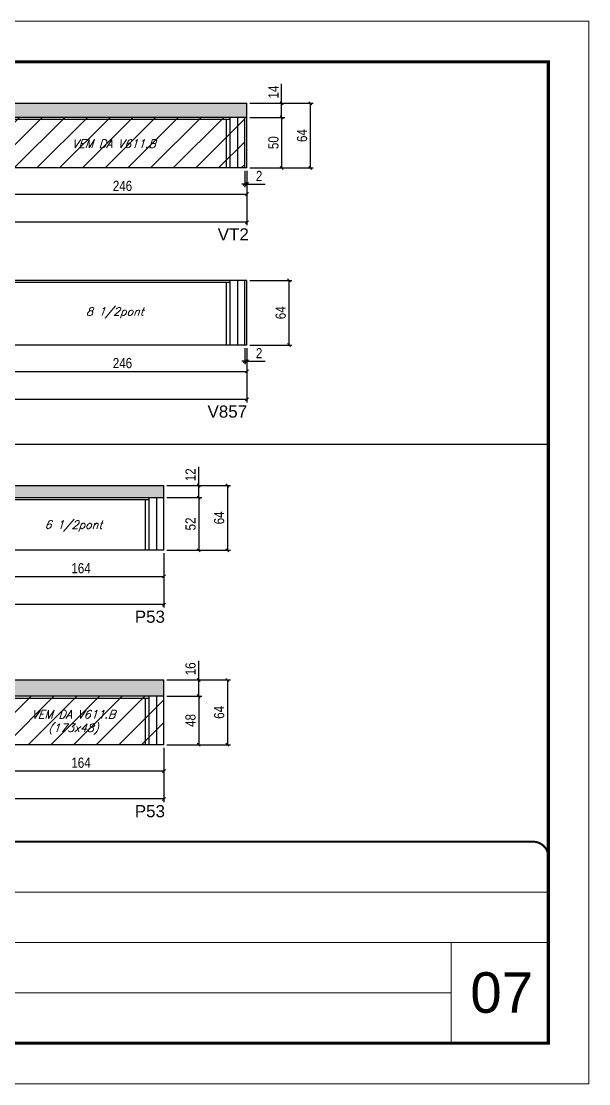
# Model space of a CAD drawing. Extents: x 3309 to 9590, y -2522 to 14608.
# Drawn here: x 7417 to 7978, y 12409 to 13459 of the extents above; entities that cross this region are included whole.
import ezdxf

# ---------------------------------------------------------------- set-up
doc = ezdxf.new("R2010")
doc.units = 0
doc.linetypes.add('CONTINUO', pattern=[0])
doc.linetypes.add('DASHED', pattern=[0.75, 0.5, -0.25])
for name, color, linetype in [('5', 5, 'Continuous'), ('COTA', 241, 'Continuous'), ('Painéis', 200, 'Continuous'), ('SARR_2.2x7', 40, 'Continuous'), ('SARR_3.5x7', 81, 'Continuous'), ('texto', 7, 'Continuous')]:
    doc.layers.add(name, color=color, linetype=linetype)
for name, color, linetype, lineweight in [('CARIMBO', 255, 'Continuous', 9), ('Folhas', 255, 'Continuous', 9), ('Hachura', 251, 'Continuous', 9), ('SARRAFO DE PRESSAO', 251, 'DASHED', 9)]:
    doc.layers.add(name, color=color, linetype=linetype, lineweight=lineweight)
doc.styles.add('ARIAL', font='arial.ttf')
doc.styles.add('COTA TECNICA', font='techl___.ttf', dxfattribs={"height": 10})
doc.styles.add('Romans', font='romans.shx')
doc.styles.get("Standard").update_dxf_attribs({"font": 'arial.ttf'})
doc.dimstyles.new('PAINEL', dxfattribs={"dimtxt": 10, "dimasz": 3, "dimexe": 3, "dimexo": 3, "dimgap": 3, "dimtad": 1, "dimdec": 1, "dimzin": 12, "dimdsep": 46, "dimtxsty": 'COTA TECNICA', "dimblk1": 'OBLIQUE', "dimblk2": 'OBLIQUE', "dimsah": 1, "dimcen": 0.9, "dimclrd": 4, "dimclre": 4, "dimclrt": 240, "dimadec": 1, "dimazin": 3, "dimtfac": 1, "dimtdec": 1, "dimtmove": 0, "dimatfit": 3, "dimfxl": 1, "dimtolj": 1, "dimtzin": 12, "dimarcsym": 0})

# ---------------------------------------------------------------- blocks, each defined once
blk = doc.blocks.new('9999999999')
at = {"color": 30, "linetype": 'CONTINUO'}
for p, q in [((98564.6, 34379.6), (99584, 34379.6)), ((98564.6, 34329.8), (99488, 34329.8)), ((99584, 34329.8), (99488, 34329.8)), ((99488, 34329.8), (99488, 34230.2)), ((98564.6, 34280), (99488, 34280))]:
    blk.add_line(p, q, dxfattribs=at)
at = {"color": 30, "linetype": 'CONTINUO', "const_width": 2}
blk.add_lwpolyline([(99584, 34230.2), (99584, 34414.4, 0.414214), (99569, 34429.4), (98229, 34429.4, 0.414214), (98214, 34414.4), (98214, 34245.2, 0.414214), (98229, 34230.2), (99584, 34230.2)], format="xyb", dxfattribs=at)
at = {"layer": 'Folhas'}
blk.add_lwpolyline([(98139, 34190.2), (99624, 34190.2), (99624, 35240.2), (98139, 35240.2)], close=True, dxfattribs=at)
at = {"layer": 'Folhas', "color": 30, "const_width": 3}
blk.add_lwpolyline([(98214, 34230.2), (99584, 34230.2), (99584, 35200.2), (98214, 35200.2)], close=True, dxfattribs=at)
blk = doc.blocks.new('_Oblique')
at = {"color": 0, "linetype": 'ByBlock', "lineweight": -2}
blk.add_line((-0.5, -0.5), (0.5, 0.5), dxfattribs=at)
blk = doc.blocks.new('*D1528')
at = {"layer": 'COTA', "color": 4, "linetype": 'ByBlock', "lineweight": -2, "transparency": 16777216}
for p, q in [((6905.8, 13311.3), (6905.8, 13257.7)), ((7639.8, 13311.3), (7639.8, 13257.7)), ((7639.8, 13260.7), (6905.8, 13260.7))]:
    blk.add_line(p, q, dxfattribs=at)
at = {"layer": 'Defpoints', "color": 0, "linetype": 'ByBlock', "transparency": 16777216}
for p in [(6905.8, 13314.3), (7639.8, 13314.3), (6905.8, 13260.7)]:
    blk.add_point(p, dxfattribs=at)
at = {"layer": 'COTA', "color": 4, "linetype": 'ByBlock', "lineweight": -2, "transparency": 16777216, "xscale": 3, "yscale": 3, "zscale": 3, "rotation": 180}
blk.add_blockref('_Oblique', (6905.8, 13260.7), dxfattribs=at)
at = {"layer": 'COTA', "color": 4, "linetype": 'ByBlock', "lineweight": -2, "transparency": 16777216, "xscale": 3, "yscale": 3, "zscale": 3}
blk.add_blockref('_Oblique', (7639.8, 13260.7), dxfattribs=at)
at = {"layer": 'COTA', "color": 240, "linetype": 'ByBlock', "transparency": 16777216, "insert": (7272.8, 13268.9), "char_height": 10, "attachment_point": 5, "style": 'COTA TECNICA'}
blk.add_mtext('\\A1;734', dxfattribs=at)
blk = doc.blocks.new('*D1527')
at = {"layer": 'COTA', "color": 4, "lineweight": -2, "transparency": 16777216}
for p, q in [((7642.8, 13378.3), (7705.5, 13378.3)), ((7702.5, 13378.3), (7702.5, 13314.3)), ((7642.8, 13314.3), (7705.5, 13314.3))]:
    blk.add_line(p, q, dxfattribs=at)
at = {"layer": 'Defpoints', "color": 0, "transparency": 16777216}
for p in [(7639.8, 13378.3, 0), (7639.8, 13314.3, 0), (7702.5, 13314.3)]:
    blk.add_point(p, dxfattribs=at)
at = {"layer": 'COTA', "color": 4, "lineweight": -2, "transparency": 16777216, "xscale": 3, "yscale": 3, "zscale": 3}
for p, rotation in [((7702.5, 13378.3), 90), ((7702.5, 13314.3), 270)]:
    blk.add_blockref('_Oblique', p, dxfattribs=dict(at, rotation=rotation))
at = {"layer": 'COTA', "color": 240, "transparency": 16777216, "insert": (7694.4, 13346.3), "char_height": 10, "attachment_point": 5, "rotation": 90, "style": 'COTA TECNICA'}
blk.add_mtext('\\A1;64', dxfattribs=at)
blk = doc.blocks.new('*D1529')
at = {"layer": 'COTA', "color": 4, "lineweight": -2, "transparency": 16777216}
for p, q in [((7393.8, 13311.3), (7393.8, 13285.4)), ((7639.8, 13311.3), (7639.8, 13285.4)), ((7393.8, 13288.4), (7639.8, 13288.4))]:
    blk.add_line(p, q, dxfattribs=at)
at = {"layer": 'Defpoints', "color": 0, "transparency": 16777216}
for p in [(7393.8, 13314.3, 0), (7639.8, 13314.3, 0), (7639.8, 13288.4)]:
    blk.add_point(p, dxfattribs=at)
at = {"layer": 'COTA', "color": 4, "lineweight": -2, "transparency": 16777216, "xscale": 3, "yscale": 3, "zscale": 3, "rotation": 180}
blk.add_blockref('_Oblique', (7393.8, 13288.4), dxfattribs=at)
at = {"layer": 'COTA', "color": 4, "lineweight": -2, "transparency": 16777216, "xscale": 3, "yscale": 3, "zscale": 3}
blk.add_blockref('_Oblique', (7639.8, 13288.4), dxfattribs=at)
at = {"layer": 'COTA', "color": 240, "transparency": 16777216, "insert": (7516.8, 13296.5), "char_height": 10, "attachment_point": 5, "style": 'COTA TECNICA'}
blk.add_mtext('\\A1;246', dxfattribs=at)
blk = doc.blocks.new('*D1530')
at = {"layer": 'COTA', "color": 4, "lineweight": -2, "transparency": 16777216}
for p, q in [((7642.8, 13364.3), (7677.2, 13364.3)), ((7674.2, 13364.3), (7674.2, 13314.3)), ((7642.8, 13314.3), (7677.2, 13314.3))]:
    blk.add_line(p, q, dxfattribs=at)
at = {"layer": 'Defpoints', "color": 0, "transparency": 16777216}
for p in [(7639.8, 13364.3, 0), (7639.8, 13314.3, 0), (7674.2, 13314.3)]:
    blk.add_point(p, dxfattribs=at)
at = {"layer": 'COTA', "color": 4, "lineweight": -2, "transparency": 16777216, "xscale": 3, "yscale": 3, "zscale": 3}
for p, rotation in [((7674.2, 13364.3), 90), ((7674.2, 13314.3), 270)]:
    blk.add_blockref('_Oblique', p, dxfattribs=dict(at, rotation=rotation))
at = {"layer": 'COTA', "color": 240, "transparency": 16777216, "insert": (7666.1, 13339.3), "char_height": 10, "attachment_point": 5, "rotation": 90, "style": 'COTA TECNICA'}
blk.add_mtext('\\A1;50', dxfattribs=at)
blk = doc.blocks.new('*D1531')
at = {"layer": 'COTA', "color": 4, "lineweight": -2, "transparency": 16777216}
for p, q in [((7674.2, 13378.3), (7674.2, 13397.4)), ((7642.8, 13378.3), (7677.2, 13378.3)), ((7674.2, 13364.3), (7674.2, 13378.3)), ((7642.8, 13364.3), (7677.2, 13364.3))]:
    blk.add_line(p, q, dxfattribs=at)
at = {"layer": 'Defpoints', "color": 0, "transparency": 16777216}
for p in [(7639.8, 13378.3, 0), (7674.2, 13378.3), (7639.8, 13364.3, 0)]:
    blk.add_point(p, dxfattribs=at)
at = {"layer": 'COTA', "color": 4, "lineweight": -2, "transparency": 16777216, "xscale": 3, "yscale": 3, "zscale": 3}
for p, rotation in [((7674.2, 13378.3), 90), ((7674.2, 13364.3), 270)]:
    blk.add_blockref('_Oblique', p, dxfattribs=dict(at, rotation=rotation))
at = {"layer": 'COTA', "color": 240, "transparency": 16777216, "insert": (7666.1, 13389.3), "char_height": 10, "attachment_point": 5, "rotation": 90, "style": 'COTA TECNICA'}
blk.add_mtext('\\A1;14', dxfattribs=at)
blk = doc.blocks.new('*D1532')
at = {"layer": 'COTA', "color": 4, "lineweight": -2, "transparency": 16777216}
for p, q in [((7637.8, 13311.3), (7637.8, 13295.4)), ((7639.8, 13311.3), (7639.8, 13295.4)), ((7637.8, 13298.4), (7634.8, 13298.4)), ((7637.8, 13298.4), (7639.8, 13298.4)), ((7639.8, 13298.4), (7657.9, 13298.4))]:
    blk.add_line(p, q, dxfattribs=at)
at = {"layer": 'Defpoints', "color": 0, "transparency": 16777216}
for p in [(7637.8, 13314.3, 0), (7639.8, 13314.3, 0), (7639.8, 13298.4)]:
    blk.add_point(p, dxfattribs=at)
at = {"layer": 'COTA', "color": 4, "lineweight": -2, "transparency": 16777216, "xscale": 3, "yscale": 3, "zscale": 3}
blk.add_blockref('_Oblique', (7637.8, 13298.4), dxfattribs=at)
at = {"layer": 'COTA', "color": 4, "lineweight": -2, "transparency": 16777216, "xscale": 3, "yscale": 3, "zscale": 3, "rotation": 180}
blk.add_blockref('_Oblique', (7639.8, 13298.4), dxfattribs=at)
at = {"layer": 'COTA', "color": 240, "transparency": 16777216, "insert": (7651.9, 13306.4), "char_height": 10, "attachment_point": 5, "style": 'COTA TECNICA'}
blk.add_mtext('\\A1;2', dxfattribs=at)
blk = doc.blocks.new('*D1535')
at = {"layer": 'COTA', "color": 4, "linetype": 'ByBlock', "lineweight": -2, "transparency": 16777216}
for p, q in [((6905.8, 13136.2), (6905.8, 13082.6)), ((7639.8, 13136.2), (7639.8, 13082.6)), ((7639.8, 13085.6), (6905.8, 13085.6))]:
    blk.add_line(p, q, dxfattribs=at)
at = {"layer": 'Defpoints', "color": 0, "linetype": 'ByBlock', "transparency": 16777216}
for p in [(6905.8, 13139.2), (7639.8, 13139.2), (6905.8, 13085.6)]:
    blk.add_point(p, dxfattribs=at)
at = {"layer": 'COTA', "color": 4, "linetype": 'ByBlock', "lineweight": -2, "transparency": 16777216, "xscale": 3, "yscale": 3, "zscale": 3, "rotation": 180}
blk.add_blockref('_Oblique', (6905.8, 13085.6), dxfattribs=at)
at = {"layer": 'COTA', "color": 4, "linetype": 'ByBlock', "lineweight": -2, "transparency": 16777216, "xscale": 3, "yscale": 3, "zscale": 3}
blk.add_blockref('_Oblique', (7639.8, 13085.6), dxfattribs=at)
at = {"layer": 'COTA', "color": 240, "linetype": 'ByBlock', "transparency": 16777216, "insert": (7272.8, 13093.8), "char_height": 10, "attachment_point": 5, "style": 'COTA TECNICA'}
blk.add_mtext('\\A1;734', dxfattribs=at)
blk = doc.blocks.new('*D1536')
at = {"layer": 'COTA', "color": 4, "lineweight": -2, "transparency": 16777216}
for p, q in [((7393.8, 13136.2), (7393.8, 13110.3)), ((7639.8, 13136.2), (7639.8, 13110.3)), ((7393.8, 13113.3), (7639.8, 13113.3))]:
    blk.add_line(p, q, dxfattribs=at)
at = {"layer": 'Defpoints', "color": 0, "transparency": 16777216}
for p in [(7393.8, 13139.2, 0), (7639.8, 13139.2, 0), (7639.8, 13113.3)]:
    blk.add_point(p, dxfattribs=at)
at = {"layer": 'COTA', "color": 4, "lineweight": -2, "transparency": 16777216, "xscale": 3, "yscale": 3, "zscale": 3, "rotation": 180}
blk.add_blockref('_Oblique', (7393.8, 13113.3), dxfattribs=at)
at = {"layer": 'COTA', "color": 4, "lineweight": -2, "transparency": 16777216, "xscale": 3, "yscale": 3, "zscale": 3}
blk.add_blockref('_Oblique', (7639.8, 13113.3), dxfattribs=at)
at = {"layer": 'COTA', "color": 240, "transparency": 16777216, "insert": (7516.8, 13121.4), "char_height": 10, "attachment_point": 5, "style": 'COTA TECNICA'}
blk.add_mtext('\\A1;246', dxfattribs=at)
blk = doc.blocks.new('*D1537')
at = {"layer": 'COTA', "color": 4, "lineweight": -2, "transparency": 16777216}
for p, q in [((7637.8, 13136.2), (7637.8, 13120.3)), ((7639.8, 13136.2), (7639.8, 13120.3)), ((7637.8, 13123.3), (7634.8, 13123.3)), ((7637.8, 13123.3), (7639.8, 13123.3)), ((7639.8, 13123.3), (7657.9, 13123.3))]:
    blk.add_line(p, q, dxfattribs=at)
at = {"layer": 'Defpoints', "color": 0, "transparency": 16777216}
for p in [(7637.8, 13139.2, 0), (7639.8, 13139.2, 0), (7639.8, 13123.3)]:
    blk.add_point(p, dxfattribs=at)
at = {"layer": 'COTA', "color": 4, "lineweight": -2, "transparency": 16777216, "xscale": 3, "yscale": 3, "zscale": 3}
blk.add_blockref('_Oblique', (7637.8, 13123.3), dxfattribs=at)
at = {"layer": 'COTA', "color": 4, "lineweight": -2, "transparency": 16777216, "xscale": 3, "yscale": 3, "zscale": 3, "rotation": 180}
blk.add_blockref('_Oblique', (7639.8, 13123.3), dxfattribs=at)
at = {"layer": 'COTA', "color": 240, "transparency": 16777216, "insert": (7651.9, 13131.3), "char_height": 10, "attachment_point": 5, "style": 'COTA TECNICA'}
blk.add_mtext('\\A1;2', dxfattribs=at)
blk = doc.blocks.new('*D1538')
at = {"layer": 'COTA', "color": 4, "lineweight": -2, "transparency": 16777216}
for p, q in [((7642.8, 13203.2), (7684.4, 13203.2)), ((7681.4, 13203.2), (7681.4, 13139.2)), ((7642.8, 13139.2), (7684.4, 13139.2))]:
    blk.add_line(p, q, dxfattribs=at)
at = {"layer": 'Defpoints', "color": 0, "transparency": 16777216}
for p in [(7639.8, 13203.2, 0), (7639.8, 13139.2, 0), (7681.4, 13139.2)]:
    blk.add_point(p, dxfattribs=at)
at = {"layer": 'COTA', "color": 4, "lineweight": -2, "transparency": 16777216, "xscale": 3, "yscale": 3, "zscale": 3}
for p, rotation in [((7681.4, 13203.2), 90), ((7681.4, 13139.2), 270)]:
    blk.add_blockref('_Oblique', p, dxfattribs=dict(at, rotation=rotation))
at = {"layer": 'COTA', "color": 240, "transparency": 16777216, "insert": (7673.3, 13171.2), "char_height": 10, "attachment_point": 5, "rotation": 90, "style": 'COTA TECNICA'}
blk.add_mtext('\\A1;64', dxfattribs=at)
blk = doc.blocks.new('*D1724')
at = {"layer": 'COTA', "color": 4, "linetype": 'ByBlock', "lineweight": -2, "transparency": 16777216}
for p, q in [((6905.8, 12933.5), (6905.8, 12879.8)), ((7557.8, 12933.5), (7557.8, 12879.8)), ((7557.8, 12882.8), (6905.8, 12882.8))]:
    blk.add_line(p, q, dxfattribs=at)
at = {"layer": 'Defpoints', "color": 0, "linetype": 'ByBlock', "transparency": 16777216}
for p in [(6905.8, 12936.5), (7557.8, 12936.5), (6905.8, 12882.8)]:
    blk.add_point(p, dxfattribs=at)
at = {"layer": 'COTA', "color": 4, "linetype": 'ByBlock', "lineweight": -2, "transparency": 16777216, "xscale": 3, "yscale": 3, "zscale": 3, "rotation": 180}
blk.add_blockref('_Oblique', (6905.8, 12882.8), dxfattribs=at)
at = {"layer": 'COTA', "color": 4, "linetype": 'ByBlock', "lineweight": -2, "transparency": 16777216, "xscale": 3, "yscale": 3, "zscale": 3}
blk.add_blockref('_Oblique', (7557.8, 12882.8), dxfattribs=at)
at = {"layer": 'COTA', "color": 240, "linetype": 'ByBlock', "transparency": 16777216, "insert": (7231.8, 12891), "char_height": 10, "attachment_point": 5, "style": 'COTA TECNICA'}
blk.add_mtext('\\A1;652', dxfattribs=at)
blk = doc.blocks.new('*D1723')
at = {"layer": 'COTA', "color": 4, "lineweight": -2, "transparency": 16777216}
for p, q in [((7560.8, 13000.5), (7623.5, 13000.5)), ((7620.5, 13000.5), (7620.5, 12936.5)), ((7560.8, 12936.5), (7623.5, 12936.5))]:
    blk.add_line(p, q, dxfattribs=at)
at = {"layer": 'Defpoints', "color": 0, "transparency": 16777216}
for p in [(7557.8, 13000.5, 0), (7557.8, 12936.5, 0), (7620.5, 12936.5)]:
    blk.add_point(p, dxfattribs=at)
at = {"layer": 'COTA', "color": 4, "lineweight": -2, "transparency": 16777216, "xscale": 3, "yscale": 3, "zscale": 3}
for p, rotation in [((7620.5, 13000.5), 90), ((7620.5, 12936.5), 270)]:
    blk.add_blockref('_Oblique', p, dxfattribs=dict(at, rotation=rotation))
at = {"layer": 'COTA', "color": 240, "transparency": 16777216, "insert": (7612.4, 12968.5), "char_height": 10, "attachment_point": 5, "rotation": 90, "style": 'COTA TECNICA'}
blk.add_mtext('\\A1;64', dxfattribs=at)
blk = doc.blocks.new('*D1725')
at = {"layer": 'COTA', "color": 4, "lineweight": -2, "transparency": 16777216}
for p, q in [((7393.8, 12933.5), (7393.8, 12907.6)), ((7557.8, 12933.5), (7557.8, 12907.6)), ((7393.8, 12910.6), (7557.8, 12910.6))]:
    blk.add_line(p, q, dxfattribs=at)
at = {"layer": 'Defpoints', "color": 0, "transparency": 16777216}
for p in [(7393.8, 12936.5, 0), (7557.8, 12936.5, 0), (7557.8, 12910.6)]:
    blk.add_point(p, dxfattribs=at)
at = {"layer": 'COTA', "color": 4, "lineweight": -2, "transparency": 16777216, "xscale": 3, "yscale": 3, "zscale": 3, "rotation": 180}
blk.add_blockref('_Oblique', (7393.8, 12910.6), dxfattribs=at)
at = {"layer": 'COTA', "color": 4, "lineweight": -2, "transparency": 16777216, "xscale": 3, "yscale": 3, "zscale": 3}
blk.add_blockref('_Oblique', (7557.8, 12910.6), dxfattribs=at)
at = {"layer": 'COTA', "color": 240, "transparency": 16777216, "insert": (7475.8, 12918.7), "char_height": 10, "attachment_point": 5, "style": 'COTA TECNICA'}
blk.add_mtext('\\A1;164', dxfattribs=at)
blk = doc.blocks.new('*D1726')
at = {"layer": 'COTA', "color": 4, "lineweight": -2, "transparency": 16777216}
for p, q in [((7560.8, 12988.5), (7595.2, 12988.5)), ((7592.2, 12988.5), (7592.2, 12936.5)), ((7560.8, 12936.5), (7595.2, 12936.5))]:
    blk.add_line(p, q, dxfattribs=at)
at = {"layer": 'Defpoints', "color": 0, "transparency": 16777216}
for p in [(7557.8, 12988.5, 0), (7557.8, 12936.5, 0), (7592.2, 12936.5)]:
    blk.add_point(p, dxfattribs=at)
at = {"layer": 'COTA', "color": 4, "lineweight": -2, "transparency": 16777216, "xscale": 3, "yscale": 3, "zscale": 3}
for p, rotation in [((7592.2, 12988.5), 90), ((7592.2, 12936.5), 270)]:
    blk.add_blockref('_Oblique', p, dxfattribs=dict(at, rotation=rotation))
at = {"layer": 'COTA', "color": 240, "transparency": 16777216, "insert": (7584.1, 12962.5), "char_height": 10, "attachment_point": 5, "rotation": 90, "style": 'COTA TECNICA'}
blk.add_mtext('\\A1;52', dxfattribs=at)
blk = doc.blocks.new('*D1727')
at = {"layer": 'COTA', "color": 4, "lineweight": -2, "transparency": 16777216}
for p, q in [((7592.2, 13000.5), (7592.2, 13018.8)), ((7560.8, 13000.5), (7595.2, 13000.5)), ((7592.2, 12988.5), (7592.2, 13000.5)), ((7560.8, 12988.5), (7595.2, 12988.5))]:
    blk.add_line(p, q, dxfattribs=at)
at = {"layer": 'Defpoints', "color": 0, "transparency": 16777216}
for p in [(7557.8, 13000.5, 0), (7592.2, 13000.5), (7557.8, 12988.5, 0)]:
    blk.add_point(p, dxfattribs=at)
at = {"layer": 'COTA', "color": 4, "lineweight": -2, "transparency": 16777216, "xscale": 3, "yscale": 3, "zscale": 3}
for p, rotation in [((7592.2, 13000.5), 90), ((7592.2, 12988.5), 270)]:
    blk.add_blockref('_Oblique', p, dxfattribs=dict(at, rotation=rotation))
at = {"layer": 'COTA', "color": 240, "transparency": 16777216, "insert": (7584.1, 13011.1), "char_height": 10, "attachment_point": 5, "rotation": 90, "style": 'COTA TECNICA'}
blk.add_mtext('\\A1;12', dxfattribs=at)
blk = doc.blocks.new('*D1731')
at = {"layer": 'COTA', "color": 4, "linetype": 'ByBlock', "lineweight": -2, "transparency": 16777216}
for p, q in [((6905.8, 12741.3), (6905.8, 12687.7)), ((7557.8, 12741.3), (7557.8, 12687.7)), ((7557.8, 12690.7), (6905.8, 12690.7))]:
    blk.add_line(p, q, dxfattribs=at)
at = {"layer": 'Defpoints', "color": 0, "linetype": 'ByBlock', "transparency": 16777216}
for p in [(6905.8, 12744.3), (7557.8, 12744.3), (6905.8, 12690.7)]:
    blk.add_point(p, dxfattribs=at)
at = {"layer": 'COTA', "color": 4, "linetype": 'ByBlock', "lineweight": -2, "transparency": 16777216, "xscale": 3, "yscale": 3, "zscale": 3, "rotation": 180}
blk.add_blockref('_Oblique', (6905.8, 12690.7), dxfattribs=at)
at = {"layer": 'COTA', "color": 4, "linetype": 'ByBlock', "lineweight": -2, "transparency": 16777216, "xscale": 3, "yscale": 3, "zscale": 3}
blk.add_blockref('_Oblique', (7557.8, 12690.7), dxfattribs=at)
at = {"layer": 'COTA', "color": 240, "linetype": 'ByBlock', "transparency": 16777216, "insert": (7231.8, 12698.8), "char_height": 10, "attachment_point": 5, "style": 'COTA TECNICA'}
blk.add_mtext('\\A1;652', dxfattribs=at)
blk = doc.blocks.new('*D1730')
at = {"layer": 'COTA', "color": 4, "lineweight": -2, "transparency": 16777216}
for p, q in [((7560.8, 12808.3), (7623.5, 12808.3)), ((7620.5, 12808.3), (7620.5, 12744.3)), ((7560.8, 12744.3), (7623.5, 12744.3))]:
    blk.add_line(p, q, dxfattribs=at)
at = {"layer": 'Defpoints', "color": 0, "transparency": 16777216}
for p in [(7557.8, 12808.3, 0), (7557.8, 12744.3, 0), (7620.5, 12744.3)]:
    blk.add_point(p, dxfattribs=at)
at = {"layer": 'COTA', "color": 4, "lineweight": -2, "transparency": 16777216, "xscale": 3, "yscale": 3, "zscale": 3}
for p, rotation in [((7620.5, 12808.3), 90), ((7620.5, 12744.3), 270)]:
    blk.add_blockref('_Oblique', p, dxfattribs=dict(at, rotation=rotation))
at = {"layer": 'COTA', "color": 240, "transparency": 16777216, "insert": (7612.4, 12776.3), "char_height": 10, "attachment_point": 5, "rotation": 90, "style": 'COTA TECNICA'}
blk.add_mtext('\\A1;64', dxfattribs=at)
blk = doc.blocks.new('*D1732')
at = {"layer": 'COTA', "color": 4, "lineweight": -2, "transparency": 16777216}
for p, q in [((7393.8, 12741.3), (7393.8, 12715.4)), ((7557.8, 12741.3), (7557.8, 12715.4)), ((7393.8, 12718.4), (7557.8, 12718.4))]:
    blk.add_line(p, q, dxfattribs=at)
at = {"layer": 'Defpoints', "color": 0, "transparency": 16777216}
for p in [(7393.8, 12744.3, 0), (7557.8, 12744.3, 0), (7557.8, 12718.4)]:
    blk.add_point(p, dxfattribs=at)
at = {"layer": 'COTA', "color": 4, "lineweight": -2, "transparency": 16777216, "xscale": 3, "yscale": 3, "zscale": 3, "rotation": 180}
blk.add_blockref('_Oblique', (7393.8, 12718.4), dxfattribs=at)
at = {"layer": 'COTA', "color": 4, "lineweight": -2, "transparency": 16777216, "xscale": 3, "yscale": 3, "zscale": 3}
blk.add_blockref('_Oblique', (7557.8, 12718.4), dxfattribs=at)
at = {"layer": 'COTA', "color": 240, "transparency": 16777216, "insert": (7475.8, 12726.5), "char_height": 10, "attachment_point": 5, "style": 'COTA TECNICA'}
blk.add_mtext('\\A1;164', dxfattribs=at)
blk = doc.blocks.new('*D1733')
at = {"layer": 'COTA', "color": 4, "lineweight": -2, "transparency": 16777216}
for p, q in [((7560.8, 12792.3), (7595.2, 12792.3)), ((7592.2, 12792.3), (7592.2, 12744.3)), ((7560.8, 12744.3), (7595.2, 12744.3))]:
    blk.add_line(p, q, dxfattribs=at)
at = {"layer": 'Defpoints', "color": 0, "transparency": 16777216}
for p in [(7557.8, 12792.3, 0), (7557.8, 12744.3, 0), (7592.2, 12744.3)]:
    blk.add_point(p, dxfattribs=at)
at = {"layer": 'COTA', "color": 4, "lineweight": -2, "transparency": 16777216, "xscale": 3, "yscale": 3, "zscale": 3}
for p, rotation in [((7592.2, 12792.3), 90), ((7592.2, 12744.3), 270)]:
    blk.add_blockref('_Oblique', p, dxfattribs=dict(at, rotation=rotation))
at = {"layer": 'COTA', "color": 240, "transparency": 16777216, "insert": (7584.1, 12768.3), "char_height": 10, "attachment_point": 5, "rotation": 90, "style": 'COTA TECNICA'}
blk.add_mtext('\\A1;48', dxfattribs=at)
blk = doc.blocks.new('*D1734')
at = {"layer": 'COTA', "color": 4, "lineweight": -2, "transparency": 16777216}
for p, q in [((7592.2, 12808.3), (7592.2, 12827.3)), ((7560.8, 12808.3), (7595.2, 12808.3)), ((7592.2, 12792.3), (7592.2, 12808.3)), ((7560.8, 12792.3), (7595.2, 12792.3))]:
    blk.add_line(p, q, dxfattribs=at)
at = {"layer": 'Defpoints', "color": 0, "transparency": 16777216}
for p in [(7557.8, 12808.3, 0), (7592.2, 12808.3), (7557.8, 12792.3, 0)]:
    blk.add_point(p, dxfattribs=at)
at = {"layer": 'COTA', "color": 4, "lineweight": -2, "transparency": 16777216, "xscale": 3, "yscale": 3, "zscale": 3}
for p, rotation in [((7592.2, 12808.3), 90), ((7592.2, 12792.3), 270)]:
    blk.add_blockref('_Oblique', p, dxfattribs=dict(at, rotation=rotation))
at = {"layer": 'COTA', "color": 240, "transparency": 16777216, "insert": (7584.1, 12819.3), "char_height": 10, "attachment_point": 5, "rotation": 90, "style": 'COTA TECNICA'}
blk.add_mtext('\\A1;16', dxfattribs=at)

msp = doc.modelspace()

# ---------------------------------------------------------------- hatches: boundary and pattern name
at = {"layer": 'COTA'}
h = msp.add_hatch(dxfattribs=at)
h.set_pattern_fill('AR-CONC', color=256, scale=0.03)
h.set_pattern_definition([(50, (-20.934, 102.283), (5.4655401, -0.4781726), [0.5715, -6.2865]), (355, (-20.934, 102.283), (-1.0573026, 5.7317054), [0.4572, -5.0292175]), (100.451445, (-20.4784, 102.243), (4.4082374, 5.2535326), [0.4857003, -5.3427073]), (46.1842, (-20.934, 103.807), (8.1323712, -1.2612698), [0.85725, -9.42975]), (96.63556, (-20.256, 103.702), (7.122124, 7.4227837), [0.7285507, -8.0140682]), (351.18415, (-20.934, 103.807), (7.122124, 7.4227837), [0.685799, -7.543792]), (21, (-20.172, 103.426), (4.5484317, -3.067956), [0.5715, -6.2865]), (326, (-20.172, 103.426), (1.8540609, 5.525639), [0.4572, -5.0292]), (71.451445, (-19.793, 103.17), (6.4024926, 2.457683), [0.4857003, -5.3426981]), (37.5, (-20.934, 102.2828), (0.0926581, 2.53665117), [0, -4.96824, 0, -5.1054, 0, -5.04825]), (7.5, (-20.934, 102.2828), (2.00458988, 3.00541724), [0, -2.91084, 0, -4.85394, 0, -1.92405]), (327.5, (-22.6332, 102.2828), (4.06771786, -0.17186232), [0, -1.905, 0, -5.9436, 0, -7.8867]), (317.5, (-23.395, 102.2828), (4.44387544, 0.7627947), [0, -2.4765, 0, -3.94716, 0, -5.6007])])
h.paths.add_polyline_path([(6905.81, 13378.29), (6905.81, 13364.29), (7639.81, 13364.29), (7639.81, 13378.29)])
h = msp.add_hatch(dxfattribs=at)
h.set_pattern_fill('AR-CONC', color=256, scale=0.03)
h.set_pattern_definition([(50, (-20.934, -275.537), (5.4655401, -0.4781726), [0.5715, -6.2865]), (355, (-20.934, -275.537), (-1.0573026, 5.7317054), [0.4572, -5.0292175]), (100.451445, (-20.4784, -275.577), (4.4082374, 5.2535326), [0.4857003, -5.3427073]), (46.1842, (-20.934, -274.013), (8.1323712, -1.2612698), [0.85725, -9.42975]), (96.63556, (-20.256, -274.118), (7.122124, 7.4227837), [0.7285507, -8.0140682]), (351.18415, (-20.934, -274.013), (7.122124, 7.4227837), [0.685799, -7.543792]), (21, (-20.172, -274.394), (4.5484317, -3.067956), [0.5715, -6.2865]), (326, (-20.172, -274.394), (1.8540609, 5.525639), [0.4572, -5.0292]), (71.451445, (-19.793, -274.6496), (6.4024926, 2.457683), [0.4857003, -5.3426981]), (37.5, (-20.934, -275.5369), (0.0926581, 2.53665117), [0, -4.96824, 0, -5.1054, 0, -5.04825]), (7.5, (-20.934, -275.537), (2.00458988, 3.00541724), [0, -2.91084, 0, -4.85394, 0, -1.92405]), (327.5, (-22.6332, -275.5369), (4.06771786, -0.17186232), [0, -1.905, 0, -5.9436, 0, -7.8867]), (317.5, (-23.395, -275.537), (4.44387544, 0.7627947), [0, -2.4765, 0, -3.94716, 0, -5.6007])])
h.paths.add_polyline_path([(7557.81, 12988.47), (7557.81, 13000.47), (6905.81, 13000.47), (6905.81, 12988.47)])
h = msp.add_hatch(dxfattribs=at)
h.set_pattern_fill('AR-CONC', color=256, scale=0.03)
h.set_pattern_definition([(50, (-20.934, -467.6967), (5.4655401, -0.4781726), [0.5715, -6.2865]), (355, (-20.934, -467.6967), (-1.0573026, 5.7317054), [0.4572, -5.0292175]), (100.451445, (-20.4784, -467.7365), (4.4082374, 5.2535326), [0.4857003, -5.3427073]), (46.1842, (-20.934, -466.1727), (8.1323712, -1.2612698), [0.85725, -9.42975]), (96.63556, (-20.256, -466.278), (7.122124, 7.4227837), [0.7285507, -8.0140682]), (351.18415, (-20.934, -466.173), (7.122124, 7.4227837), [0.685799, -7.543792]), (21, (-20.172, -466.5537), (4.5484317, -3.067956), [0.5715, -6.2865]), (326, (-20.172, -466.5537), (1.8540609, 5.525639), [0.4572, -5.0292]), (71.451445, (-19.793, -466.8093), (6.4024926, 2.457683), [0.4857003, -5.3426981]), (37.5, (-20.934, -467.6967), (0.0926581, 2.53665117), [0, -4.96824, 0, -5.1054, 0, -5.04825]), (7.5, (-20.934, -467.6967), (2.00458988, 3.00541724), [0, -2.91084, 0, -4.85394, 0, -1.92405]), (327.5, (-22.6332, -467.6967), (4.06771786, -0.17186232), [0, -1.905, 0, -5.9436, 0, -7.8867]), (317.5, (-23.395, -467.6967), (4.44387544, 0.7627947), [0, -2.4765, 0, -3.94716, 0, -5.6007])])
h.paths.add_polyline_path([(7557.81, 12792.31), (7557.81, 12808.31), (6905.81, 12808.31), (6905.81, 12792.31)])
at = {"layer": 'Hachura'}
h = msp.add_hatch(dxfattribs=at)
h.set_pattern_fill('ANSI31', color=256, scale=5)
h.paths.add_polyline_path([(6905.81, 13364.29), (6905.81, 13314.29), (7149.81, 13314.29), (7149.81, 13364.29)])
h.paths.add_polyline_path([(7393.81, 13314.29), (7393.81, 13364.29), (7149.81, 13364.29), (7149.81, 13314.29)])
h.paths.add_polyline_path([(7393.81, 13364.29), (7393.81, 13314.29), (7637.81, 13314.29), (7637.81, 13364.29)])
h = msp.add_hatch(dxfattribs=at)
h.set_pattern_fill('ANSI31', color=256, scale=5)
h.paths.add_polyline_path([(6905.81, 12792.31), (6905.81, 12744.31), (7149.81, 12744.31), (7149.81, 12792.31)])
h.paths.add_polyline_path([(7149.81, 12792.31), (7149.81, 12744.31), (7393.81, 12744.31), (7393.81, 12792.31)])
h.paths.add_polyline_path([(7393.81, 12792.31), (7393.81, 12744.31), (7557.81, 12744.31), (7557.81, 12792.31)])

# ---------------------------------------------------------------- linework, layer by layer
at = {"layer": 'COTA'}
for p, q in [((6905.81, 13378.29, 0), (7639.81, 13378.29, 0)), ((7639.81, 13364.29, 0), (7639.81, 13378.29, 0)), ((6567.87, 13041.47), (7937.87, 13041.47)), ((6905.81, 13000.47, 0), (7557.81, 13000.47, 0)), ((7557.81, 12988.47, 0), (7557.81, 13000.47, 0)), ((6905.81, 12808.31, 0), (7557.81, 12808.31, 0)), ((7557.81, 12792.31, 0), (7557.81, 12808.31, 0))]:
    msp.add_line(p, q, dxfattribs=at)
at = {"layer": 'Painéis', "linetype": 'ByBlock'}
for p, q in [((7639.81, 13364.29, 0), (6905.81, 13364.29, 0)), ((7637.81, 13314.29, 0), (7637.81, 13364.29, 0)), ((7639.81, 13314.29, 0), (7639.81, 13364.29, 0)), ((7639.81, 13314.29, 0), (6905.81, 13314.29, 0)), ((7639.81, 13203.19, 0), (6905.81, 13203.19, 0)), ((7637.81, 13139.19, 0), (7637.81, 13203.19, 0)), ((7639.81, 13139.19, 0), (7639.81, 13203.19, 0)), ((7639.81, 13139.19, 0), (6905.81, 13139.19, 0)), ((7557.81, 12988.47, 0), (6905.81, 12988.47, 0)), ((7557.81, 12936.47, 0), (7557.81, 12988.47, 0)), ((7557.81, 12936.47, 0), (6905.81, 12936.47, 0)), ((7557.81, 12792.31, 0), (6905.81, 12792.31, 0)), ((7557.81, 12744.31, 0), (7557.81, 12792.31, 0)), ((7557.81, 12744.31, 0), (6905.81, 12744.31, 0))]:
    msp.add_line(p, q, dxfattribs=at)
at = {"layer": 'SARR_2.2x7', "linetype": 'Continuous'}
for p, q in [((7622.81, 13362.09, 0), (7393.81, 13362.09, 0)), ((7630.81, 13314.29, 0), (7630.81, 13364.29, 0)), ((7622.81, 13200.99, 0), (7393.81, 13200.99, 0)), ((7630.81, 13139.19, 0), (7630.81, 13203.19, 0)), ((7542.81, 12986.27, 0), (7393.81, 12986.27, 0)), ((7550.81, 12936.47, 0), (7550.81, 12988.47, 0)), ((7542.81, 12790.11, 0), (7393.81, 12790.11, 0)), ((7550.81, 12744.31, 0), (7550.81, 12792.31, 0))]:
    msp.add_line(p, q, dxfattribs=at)
at = {"layer": 'SARR_3.5x7'}
for p, q in [((7619.31, 13362.09, 0), (7619.31, 13314.29, 0)), ((7622.81, 13364.29, 0), (7622.81, 13314.29, 0)), ((7619.31, 13200.99, 0), (7619.31, 13139.19, 0)), ((7622.81, 13203.19, 0), (7622.81, 13139.19, 0)), ((7539.31, 12986.27, 0), (7539.31, 12936.47, 0)), ((7542.81, 12988.47, 0), (7542.81, 12936.47, 0)), ((7539.31, 12790.11, 0), (7539.31, 12744.31, 0)), ((7542.81, 12792.31, 0), (7542.81, 12744.31, 0))]:
    msp.add_line(p, q, dxfattribs=at)

# ---------------------------------------------------------------- block references
at = {"layer": 'SARRAFO DE PRESSAO', "color": 6, "linetype": 'ByBlock'}
msp.add_blockref('9999999999', (-91646.11, -21780.92), dxfattribs=at)

# ---------------------------------------------------------------- texts
at = {"layer": '5', "linetype": 'Continuous'}
for s, rotation, p in [('VT2', 0.00004, (7610.99, 13242.65, 0)), ('V857', 359.99996, (7600.9, 13067.56, 0)), ('P53', 0.00004, (7528.99, 12864.83, 0)), ('P53', 0.00004, (7528.99, 12672.67, 0))]:
    msp.add_text(s, height=12, rotation=rotation, dxfattribs=at).set_placement(p)
at = {"layer": 'CARIMBO', "style": 'ARIAL'}
msp.add_text('07', height=40, dxfattribs=at).set_placement((7860.73, 12479.43))
at = {"layer": 'texto', "color": 2, "char_height": 8, "attachment_point": 5, "style": 'Romans'}
for s, insert in [('{\\Q19;\\C256;VEM DA V611.B}', (7508.31, 13338.29, 0)), ('{\\Q19;\\C256;8 1/2pont}', (7509.31, 13171.19, 0)), ('{\\Q19;\\C256;6 1/2pont}', (7468.31, 12960.47, 0)), ('{\\Q19;\\C256;VEM DA V611.B\\P(173x48)}', (7468.31, 12766.31, 0))]:
    msp.add_mtext(s, dxfattribs=dict(at, insert=insert))

# ---------------------------------------------------------------- dimensions: what is measured, and where the dimension line sits
at = {"layer": 'COTA'}
for base, p1, p2, picture, middle in [((7674.17, 13378.29), (7639.81, 13364.29, 0), (7639.81, 13378.29, 0), '*D1531', (7666.09, 13389.35)), ((7702.53, 13314.29), (7639.81, 13378.29, 0), (7639.81, 13314.29, 0), '*D1527', (7694.42, 13346.29)), ((7674.17, 13314.29), (7639.81, 13364.29, 0), (7639.81, 13314.29, 0), '*D1530', (7666.06, 13339.29)), ((7681.41, 13139.19), (7639.81, 13203.19, 0), (7639.81, 13139.19, 0), '*D1538', (7673.31, 13171.19)), ((7592.17, 13000.47), (7557.81, 12988.47, 0), (7557.81, 13000.47, 0), '*D1727', (7584.11, 13011.13)), ((7620.53, 12936.47), (7557.81, 13000.47, 0), (7557.81, 12936.47, 0), '*D1723', (7612.42, 12968.47)), ((7592.17, 12936.47), (7557.81, 12988.47, 0), (7557.81, 12936.47, 0), '*D1726', (7584.06, 12962.47)), ((7592.17, 12808.31), (7557.81, 12792.31, 0), (7557.81, 12808.31, 0), '*D1734', (7584.06, 12819.32)), ((7620.53, 12744.31), (7557.81, 12808.31, 0), (7557.81, 12744.31, 0), '*D1730', (7612.42, 12776.31)), ((7592.17, 12744.31), (7557.81, 12792.31, 0), (7557.81, 12744.31, 0), '*D1733', (7584.07, 12768.31))]:
    dim = msp.add_linear_dim(base=base, p1=p1, p2=p2, angle=90, dimstyle='PAINEL', dxfattribs=at)
    dim.commit()
    dim.dimension.update_dxf_attribs({"geometry": picture, "text_midpoint": middle})
at = {"layer": 'COTA', "linetype": 'ByBlock'}
for base, p1, p2, picture, middle in [((6905.81, 13260.66, 0), (7639.81, 13314.29, 0), (6905.81, 13314.29, 0), '*D1528', (7272.81, 13268.88, 0)), ((6905.81, 13085.57, 0), (7639.81, 13139.19, 0), (6905.81, 13139.19, 0), '*D1535', (7272.81, 13093.79, 0)), ((6905.81, 12882.84, 0), (7557.81, 12936.47, 0), (6905.81, 12936.47, 0), '*D1724', (7231.81, 12890.95, 0)), ((6905.81, 12690.69, 0), (7557.81, 12744.31, 0), (6905.81, 12744.31, 0), '*D1731', (7231.81, 12698.79, 0))]:
    dim = msp.add_linear_dim(base=base, p1=p1, p2=p2, angle=180, dimstyle='PAINEL', dxfattribs=at)
    dim.commit()
    dim.dimension.update_dxf_attribs({"geometry": picture, "text_midpoint": middle})
at = {"layer": 'COTA'}
for base, p1, p2, picture, middle in [((7639.81, 13288.37), (7393.81, 13314.29, 0), (7639.81, 13314.29, 0), '*D1529', (7516.81, 13296.48)), ((7639.81, 13298.38), (7637.81, 13314.29, 0), (7639.81, 13314.29, 0), '*D1532', (7651.86, 13306.38)), ((7639.81, 13113.28), (7393.81, 13139.19, 0), (7639.81, 13139.19, 0), '*D1536', (7516.81, 13121.38)), ((7639.81, 13123.28), (7637.81, 13139.19, 0), (7639.81, 13139.19, 0), '*D1537', (7651.86, 13131.28)), ((7557.81, 12910.55), (7393.81, 12936.47, 0), (7557.81, 12936.47, 0), '*D1725', (7475.81, 12918.66)), ((7557.81, 12718.39), (7393.81, 12744.31, 0), (7557.81, 12744.31, 0), '*D1732', (7475.81, 12726.5))]:
    dim = msp.add_linear_dim(base=base, p1=p1, p2=p2, dimstyle='PAINEL', dxfattribs=at)
    dim.commit()
    dim.dimension.update_dxf_attribs({"geometry": picture, "text_midpoint": middle})

doc.saveas('drawing.dxf')
